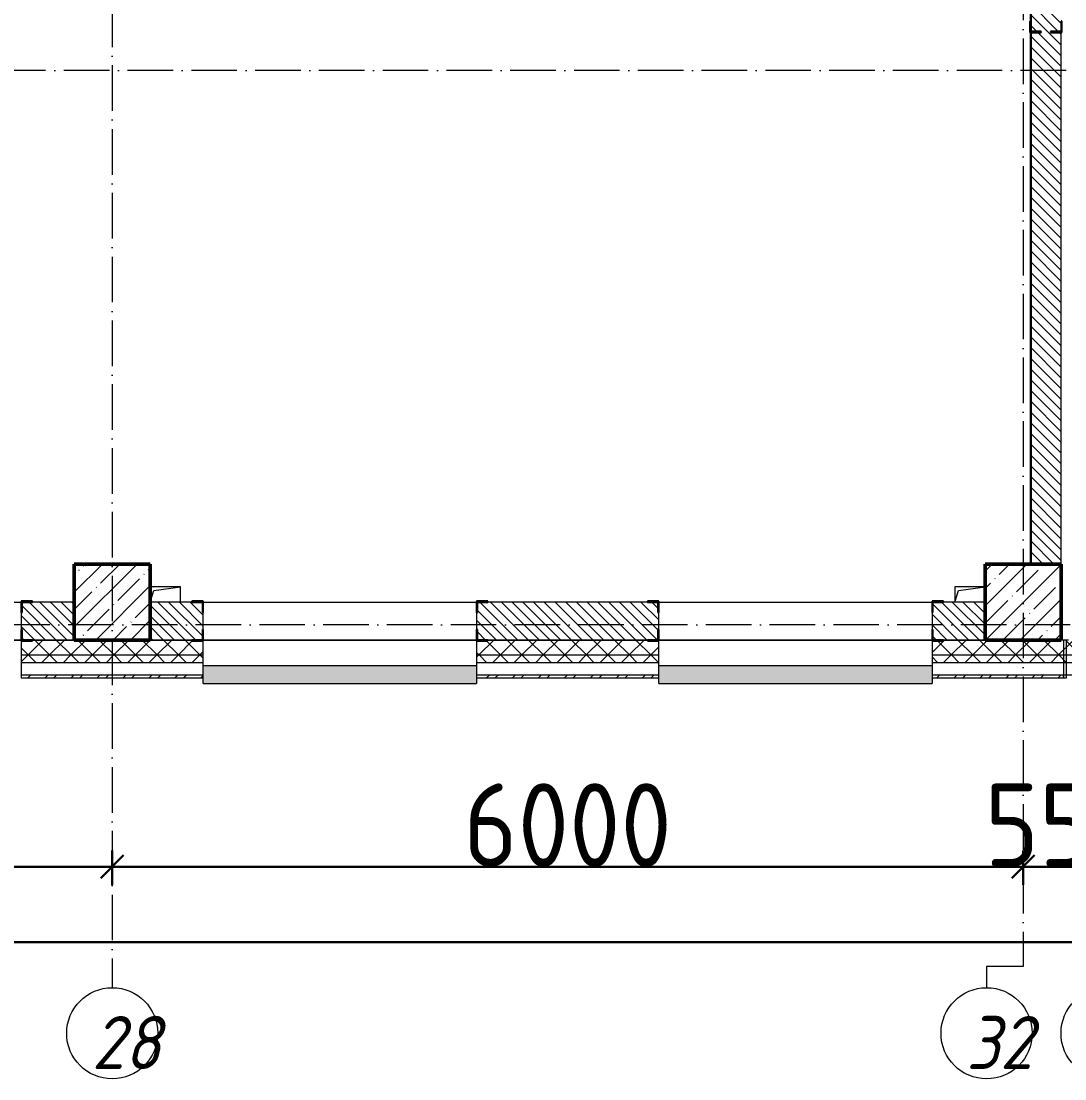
# Model space of a CAD drawing. Header units: millimetres. Extents: x 35697 to 388678, y -91946 to 171347.
# Drawn here: x 322121 to 328996, y -34572 to -27607 of the extents above; entities that cross this region are included whole.
import ezdxf

# ---------------------------------------------------------------- set-up
doc = ezdxf.new("R2010")
doc.units = ezdxf.units.MM
doc.linetypes.add('50_200_ШТРИХ_1Т_ш5_п1_п1_', pattern=[700, 500, -100, 0, -100])
for name, color, linetype, lineweight in [('2.4) ПГП вычит ЖБбалки 0.4 м -', 24, 'Continuous', 30), ('A-____-____-DIMS', 7, 'Continuous', 9), ('A-GENM-____-MCUT', 7, 'Continuous', 25), ('A-GENM-____-OTLN', 7, 'Continuous', 9), ('A-GENM-____-OTLN-1', 7, 'Continuous', 25), ('A-GLAZ-____-OTLN', 7, 'Continuous', 9), ('A-WALL-____-MCUT', 7, 'Continuous', 13), ('A-WALL-____-MCUT-1', 7, 'Continuous', 9), ('A-WALL-____-OTLN', 7, 'Continuous', 9), ('A-WALL-____-PATT-1', 7, 'Continuous', 9), ('A-WALL-FNSH-MCUT-1', 7, 'Continuous', 9), ('S-COLS-____-MCUT', 7, 'Continuous', 50), ('S-COLS-____-OTLN', 7, 'Continuous', 9), ('S-GRID-____-IDEN', 7, 'Continuous', 9), ('S-GRID-____-OTLN-1', 7, '50_200_ШТРИХ_1Т_ш5_п1_п1_', 9), ('стяжа', 7, 'Continuous', 30)]:
    doc.layers.add(name, color=color, linetype=linetype, lineweight=lineweight)
doc.layers.add('A-GLAZ-____-OTLN-1', color=7, linetype='Continuous', lineweight=9, true_color=0xc0c0c0)
doc.styles.add('ISOCPEUR_I_9', font='isocpeui.ttf', dxfattribs={"width": 0.9, "height": 250})
doc.styles.add('СПДС', font='isocpeur.ttf', dxfattribs={"width": 0.9})
doc.dimstyles.new('ISO-2_5_0_9К_БОЛЬШОЙ_ОСИ', dxfattribs={"dimscale": 304.8, "dimtxt": 248.995294, "dimasz": 0.492126, "dimexe": 0.393701, "dimexo": 0, "dimgap": 0, "dimtad": 1, "dimdec": 0, "dimzin": 0, "dimdsep": 46, "dimtxsty": 'ISOCPEUR_I_9', "dimblk1": 'OBLIQUE', "dimblk2": 'OBLIQUE', "dimsah": 1, "dimcen": 0.09, "dimdle": 0.393701, "dimazin": 0, "dimtfac": 1, "dimtdec": 4, "dimtix": 1, "dimtmove": 0, "dimatfit": 3, "dimfxl": 1, "dimtvp": 1, "dimtolj": 1, "dimtzin": 0, "dimarcsym": 2})
pattern_1 = [(135, (283770.707, -86863.456), (-35.35534, -35.35534), [])]
pattern_2 = [(45, (283770.71, -86863.46), (-70.71068, 70.71068), []), (135, (283770.71, -86863.46), (-70.71068, -70.71068), [])]

# ---------------------------------------------------------------- blocks, each defined once
blk = doc.blocks.new('BSC_Колонна _Прямоугольная - 500х500-V16-АР1_План отверстий 3 этажа в осях 1-64_Ю-ЯЯ')
at = {"layer": 'S-COLS-____-OTLN'}
h = blk.add_hatch(dxfattribs=at)
h.set_pattern_fill('FP_23', color=256, style=0, pattern_type=2)
h.set_pattern_definition([(45, (-44950, -55431.04), (-114.04925, 114.04925), []), (45, (-44835.95, -55431.04), (-114.04925, 114.04925), [201.613, -40.323, 3.353, -36.97])])
h.paths.add_polyline_path([(-250, -250), (250, -250), (250, 250), (-250, 250), (-250, 177.9)], flags=0)
at = {"layer": 'S-COLS-____-MCUT'}
for p, q in [((250, 250), (-250, 250)), ((-250, 250), (-250, -250)), ((250, -250), (250, 250)), ((-250, -250), (250, -250))]:
    blk.add_line(p, q, dxfattribs=at)
blk = doc.blocks.new('BSC_Колонна _Прямоугольная - 500х500-V44-АР1_План отверстий 3 этажа в осях 1-64_Ю-ЯЯ')
at = {"layer": 'S-COLS-____-OTLN'}
h = blk.add_hatch(dxfattribs=at)
h.set_pattern_fill('FP_52', color=256, style=0, pattern_type=2)
h.set_pattern_definition([(45, (-38950, -55431.04), (-114.04925, 114.04925), []), (45, (-38835.95, -55431.04), (-114.04925, 114.04925), [201.613, -40.323, 3.353, -36.97])])
h.paths.add_polyline_path([(-250, -250), (250, -250), (250, 250), (-250, 250)], flags=0)
at = {"layer": 'S-COLS-____-MCUT'}
for p, q in [((250, 250), (-250, 250)), ((-250, 250), (-250, -250)), ((250, -250), (250, 250)), ((-250, -250), (250, -250))]:
    blk.add_line(p, q, dxfattribs=at)
blk = doc.blocks.new('Фахверк_СКБ_Уголок - 250_2700-27497298-АР1_План отверстий 3 этажа в осях 1-64_Ю-ЯЯ')
at = {"layer": 'A-GENM-____-MCUT'}
for p, q in [((200, 181), (125, 181)), ((125, 181), (125, 106)), ((131, 106), (131, 175)), ((131, 175), (200, 175)), ((200, 175), (200, 181)), ((125, 106), (131, 106)), ((131, -6), (125, -6)), ((125, -6), (125, -81)), ((131, -75), (131, -6)), ((125, -81), (200, -81)), ((200, -75), (131, -75)), ((200, -81), (200, -75))]:
    blk.add_line(p, q, dxfattribs=at)
blk = doc.blocks.new('Фахверк_СКБ_Уголок - 200_3550-28267367-АР1_План отверстий 3 этажа в осях 1-64_Ю-ЯЯ')
at = {"layer": 'A-GENM-____-MCUT'}
for p, q in [((200, 156), (125, 156)), ((125, 156), (125, 81)), ((131, 81), (131, 150)), ((131, 150), (200, 150)), ((200, 150), (200, 156)), ((125, 81), (131, 81)), ((131, 19), (125, 19)), ((125, 19), (125, -56)), ((131, -50), (131, 19)), ((125, -56), (200, -56)), ((200, -50), (131, -50)), ((200, -56), (200, -50))]:
    blk.add_line(p, q, dxfattribs=at)
blk = doc.blocks.new('AR_Отверстие прямоугольное _в плите_ - AR_Отверстие прямоугольное _в плите_-V178-АР1_План отверстий 3 этажа в осях 1-64_Ю-ЯЯ')
at = {"layer": 'A-GENM-____-OTLN'}
for p, q in [((100, 50), (-100, 50)), ((-100, -50), (-75, 25)), ((-75, 25), (100, 50)), ((100, -50), (100, 50))]:
    blk.add_line(p, q, dxfattribs=at)
blk = doc.blocks.new('AR_Отверстие прямоугольное _в плите_ - AR_Отверстие прямоугольное _в плите_-V185-АР1_План отверстий 3 этажа в осях 1-64_Ю-ЯЯ')
at = {"layer": 'A-GENM-____-OTLN'}
for p, q in [((100, 50), (-100, 50)), ((-100, 50), (-100, -50)), ((-100, -50), (-75, 25)), ((-75, 25), (100, 50))]:
    blk.add_line(p, q, dxfattribs=at)
blk = doc.blocks.new('Отлив_СКБ - Отлив витража_120_НВФ-31885687-АР1_План отверстий 3 этажа в осях 1-64_Ю-ЯЯ')
at = {"layer": 'A-GLAZ-____-OTLN-1'}
for points in [[(0, -2), (1800, -2), (1800, 0), (0, 0)], [(945, -120), (1800, -120), (1800, -2), (0, -2), (0, -120), (878.1, -120)]]:
    blk.add_hatch(color=256, dxfattribs=at).paths.add_polyline_path(points, flags=0)
at = {"layer": 'A-GLAZ-____-OTLN'}
for p, q in [((0, 0), (1800, 0)), ((1800, -2), (0, -2)), ((0, -120), (0, -83)), ((0, -120), (1800, -120)), ((1800, -83), (1800, -120))]:
    blk.add_line(p, q, dxfattribs=at)
blk = doc.blocks.new('Стены 3 - Стены 4-31194751-АР1_План отверстий 3 этажа в осях 1-64_Ю-ЯЯ')
at = {"layer": 'A-WALL-____-MCUT'}
for p, q in [((-1798.5, 41030.2), (-1798.5, 41010.2)), ((-1548.5, 41030.2), (-1798.5, 41030.2)), ((-1548.5, 41010.2), (-1548.5, 41030.2)), ((-1798.5, 41010.2), (-1548.5, 41010.2))]:
    blk.add_line(p, q, dxfattribs=at)
blk = doc.blocks.new('Ось сетки - Круг_Ø6_00__ISO-2_5_0_9K_-25732049-АР1_План отверстий 3 этажа в осях 1-64_Ю-ЯЯ')
at = {"layer": 'S-GRID-____-IDEN'}
blk.add_circle((0, 0), 3, dxfattribs=at)
blk = doc.blocks.new('_Oblique')
at = {"color": 0, "linetype": 'ByBlock', "lineweight": -2}
blk.add_line((-0.5, -0.5), (0.5, 0.5), dxfattribs=at)
blk = doc.blocks.new('*D2167')
at = {"layer": 'A-____-____-DIMS', "color": 0, "lineweight": -2, "transparency": 16777216}
for p, q in [((319720.7, -33068.9), (319720.7, -33295)), ((322720.7, -33068.9), (322720.7, -33295)), ((319600.7, -33175), (322840.7, -33175))]:
    blk.add_line(p, q, dxfattribs=at)
at = {"layer": 'Defpoints', "color": 0, "transparency": 16777216}
for p in [(319720.7, -33068.9), (322720.7, -33068.9), (322720.7, -33175)]:
    blk.add_point(p, dxfattribs=at)
at = {"layer": 'A-____-____-DIMS', "color": 0, "lineweight": -2, "transparency": 16777216, "xscale": 150, "yscale": 150, "zscale": 150, "rotation": 180}
blk.add_blockref('_Oblique', (319720.7, -33175), dxfattribs=at)
at = {"layer": 'A-____-____-DIMS', "color": 0, "lineweight": -2, "transparency": 16777216, "xscale": 150, "yscale": 150, "zscale": 150}
blk.add_blockref('_Oblique', (322720.7, -33175), dxfattribs=at)
at = {"layer": 'A-____-____-DIMS', "color": 0, "transparency": 16777216, "insert": (321220.7, -32900.7), "char_height": 548.64, "attachment_point": 5, "style": 'СПДС'}
blk.add_mtext('\\A1;3000', dxfattribs=at)
blk = doc.blocks.new('*D2168')
at = {"layer": 'A-____-____-DIMS', "color": 0, "lineweight": -2, "transparency": 16777216}
for p, q in [((322720.7, -33068.9), (322720.7, -33295)), ((328720.7, -33068.9), (328720.7, -33295)), ((322600.7, -33175), (328840.7, -33175))]:
    blk.add_line(p, q, dxfattribs=at)
at = {"layer": 'Defpoints', "color": 0, "transparency": 16777216}
for p in [(322720.7, -33068.9), (328720.7, -33068.9), (328720.7, -33175)]:
    blk.add_point(p, dxfattribs=at)
at = {"layer": 'A-____-____-DIMS', "color": 0, "lineweight": -2, "transparency": 16777216, "xscale": 150, "yscale": 150, "zscale": 150, "rotation": 180}
blk.add_blockref('_Oblique', (322720.7, -33175), dxfattribs=at)
at = {"layer": 'A-____-____-DIMS', "color": 0, "lineweight": -2, "transparency": 16777216, "xscale": 150, "yscale": 150, "zscale": 150}
blk.add_blockref('_Oblique', (328720.7, -33175), dxfattribs=at)
at = {"layer": 'A-____-____-DIMS', "color": 0, "transparency": 16777216, "insert": (325720.7, -32900.7), "char_height": 548.64, "attachment_point": 5, "style": 'СПДС'}
blk.add_mtext('\\A1;6000', dxfattribs=at)
blk = doc.blocks.new('*D2169')
at = {"layer": 'A-____-____-DIMS', "color": 0, "lineweight": -2, "transparency": 16777216}
for p, q in [((328720.7, -33068.9), (328720.7, -33295)), ((329270.7, -33068.9), (329270.7, -33295)), ((328720.7, -33175), (328570.7, -33175)), ((328720.7, -33175), (329270.7, -33175)), ((329270.7, -33175), (329420.7, -33175))]:
    blk.add_line(p, q, dxfattribs=at)
at = {"layer": 'Defpoints', "color": 0, "transparency": 16777216}
for p in [(328720.7, -33068.9), (329270.7, -33068.9), (329270.7, -33175)]:
    blk.add_point(p, dxfattribs=at)
at = {"layer": 'A-____-____-DIMS', "color": 0, "lineweight": -2, "transparency": 16777216, "xscale": 150, "yscale": 150, "zscale": 150}
blk.add_blockref('_Oblique', (328720.7, -33175), dxfattribs=at)
at = {"layer": 'A-____-____-DIMS', "color": 0, "lineweight": -2, "transparency": 16777216, "xscale": 150, "yscale": 150, "zscale": 150, "rotation": 180}
blk.add_blockref('_Oblique', (329270.7, -33175), dxfattribs=at)
at = {"layer": 'A-____-____-DIMS', "color": 0, "transparency": 16777216, "insert": (328995.7, -32900.7), "char_height": 548.64, "attachment_point": 5, "style": 'СПДС'}
blk.add_mtext('\\A1;550', dxfattribs=at)
blk = doc.blocks.new('*D2179')
at = {"layer": 'A-____-____-DIMS', "color": 0, "lineweight": -2, "transparency": 16777216}
for p, q in [((281420.7, -33565.7), (281420.7, -33791.8)), ((354820.7, -33565.7), (354820.7, -33791.8)), ((281300.7, -33671.8), (354940.7, -33671.8))]:
    blk.add_line(p, q, dxfattribs=at)
at = {"layer": 'Defpoints', "color": 0, "transparency": 16777216}
for p in [(281420.7, -33565.7), (354820.7, -33565.7), (354820.7, -33671.8)]:
    blk.add_point(p, dxfattribs=at)
at = {"layer": 'A-____-____-DIMS', "color": 0, "lineweight": -2, "transparency": 16777216, "xscale": 150, "yscale": 150, "zscale": 150, "rotation": 180}
blk.add_blockref('_Oblique', (281420.7, -33671.8), dxfattribs=at)
at = {"layer": 'A-____-____-DIMS', "color": 0, "lineweight": -2, "transparency": 16777216, "xscale": 150, "yscale": 150, "zscale": 150}
blk.add_blockref('_Oblique', (354820.7, -33671.8), dxfattribs=at)
at = {"layer": 'A-____-____-DIMS', "color": 0, "transparency": 16777216, "insert": (318120.7, -33397.5), "char_height": 548.64, "attachment_point": 5, "style": 'СПДС'}
blk.add_mtext('\\A1;73400', dxfattribs=at)
blk = doc.blocks.new('3эт')
at = {"layer": 'S-GRID-____-OTLN-1', "color": 251, "ltscale": 0.6, "true_color": 0x636466}
for p, q in [((322720.7, 4029.4), (322720.7, -33971.9)), ((328720.7, 3785.7), (328720.7, -33833.1)), ((359250.7, -27932.4), (279101.9, -27932.4)), ((387845.1, -31582.4), (279101.9, -31582.4)), ((328480.3, -33833.1), (328480.3, -33971.9)), ((328720.7, -33833.1), (328480.3, -33833.1))]:
    blk.add_line(p, q, dxfattribs=at)
at = {"layer": 'S-GRID-____-IDEN', "xscale": 99.99999999999993, "yscale": 99.99999999999993, "zscale": 99.99999999999993, "rotation": 180}
for p in [(322720.7, -34271.9), (328480.3, -34271.9), (329270.7, -34271.9)]:
    blk.add_blockref('Ось сетки - Круг_Ø6_00__ISO-2_5_0_9K_-25732049-АР1_План отверстий 3 этажа в осях 1-64_Ю-ЯЯ', p, dxfattribs=at)
at = {"layer": 'S-GRID-____-IDEN', "char_height": 350, "width": 404.05, "attachment_point": 1, "style": 'ISOCPEUR_I_9'}
for s, insert in [('28', (322586.3, -34157.9)), ('32', (328345.9, -34157.9))]:
    blk.add_mtext(s, dxfattribs=dict(at, insert=insert))
at = {"layer": 'A-____-____-DIMS'}
for base, p1, p2, override, picture, middle in [((322720.7, -33175), (319720.7, -33068.9), (322720.7, -33068.9), {"dimtxt": 1.8, "dimpost": '<>', "dimtxsty": 'СПДС', "dimfxl": 3000}, '*D2167', (321220.7, -32900.7)), ((328720.7, -33175), (322720.7, -33068.9), (328720.7, -33068.9), {"dimtxt": 1.8, "dimpost": '<>', "dimtxsty": 'СПДС', "dimfxl": 6000}, '*D2168', (325720.7, -32900.7)), ((329270.7, -33175), (328720.7, -33068.9), (329270.7, -33068.9), {"dimtxt": 1.8, "dimpost": '<>', "dimtxsty": 'СПДС', "dimfxl": 550}, '*D2169', (328995.7, -32900.7)), ((354820.7, -33671.8), (281420.7, -33565.7), (354820.7, -33565.7), {"dimtxt": 1.8, "dimpost": '<>', "dimtxsty": 'СПДС', "dimfxl": 73400}, '*D2179', (318120.7, -33397.5))]:
    dim = blk.add_linear_dim(base=base, p1=p1, p2=p2, dimstyle='ISO-2_5_0_9К_БОЛЬШОЙ_ОСИ', override=override, dxfattribs=at)
    dim.commit()
    dim.dimension.update_dxf_attribs({"geometry": picture, "text_midpoint": middle})

msp = doc.modelspace()

# ---------------------------------------------------------------- hatches: boundary and pattern name
at = {"layer": 'A-WALL-____-PATT-1'}
h = msp.add_hatch(dxfattribs=at)
h.set_pattern_fill('FP_9', color=256, style=0, pattern_type=2)
h.set_pattern_definition(pattern_1)
h.paths.add_polyline_path([(328770.7, -31182.4), (328970.7, -31182.4), (328970.7, -27682.4), (328901.7, -27682.4), (328901.7, -27676.4), (328970.7, -27676.4), (328970.7, -24182.4), (328770.7, -24182.4), (328770.7, -27676.4), (328839.7, -27676.4), (328839.7, -27682.4), (328770.7, -27682.4), (328770.7, -29640)], flags=0)
h = msp.add_hatch(dxfattribs=at)
h.set_pattern_fill('FP_9', color=256, style=0, pattern_type=2)
h.set_pattern_definition(pattern_1)
h.paths.add_polyline_path([(322470.7, -31682.4), (322470.7, -31432.4), (322126.7, -31432.4), (322126.7, -31501.4), (322120.7, -31501.4), (322120.7, -31613.4), (322126.7, -31613.4), (322126.7, -31682.4), (322195.7, -31682.4)], flags=0)
h.paths.add_polyline_path([(319989.7, -31682.4), (320314.7, -31682.4), (320314.7, -31613.4), (320320.7, -31613.4), (320320.7, -31501.4), (320314.7, -31501.4), (320314.7, -31432.4), (319970.7, -31432.4), (319970.7, -31682.4)], flags=0)
h = msp.add_hatch(dxfattribs=at)
h.set_pattern_fill('FP_9', color=256, style=0, pattern_type=2)
h.set_pattern_definition(pattern_1)
h.paths.add_polyline_path([(328195.7, -31682.4), (328470.7, -31682.4), (328470.7, -31432.4), (328126.7, -31432.4), (328126.7, -31501.4), (328120.7, -31501.4), (328120.7, -31613.4), (328126.7, -31613.4), (328126.7, -31682.4)], flags=0)
h.paths.add_polyline_path([(326245.7, -31682.4), (326314.7, -31682.4), (326314.7, -31613.4), (326320.7, -31613.4), (326320.7, -31501.4), (326314.7, -31501.4), (326314.7, -31432.4), (325126.7, -31432.4), (325126.7, -31501.4), (325120.7, -31501.4), (325120.7, -31613.4), (325126.7, -31613.4), (325126.7, -31682.4), (326175.8, -31682.4)], flags=0)
h.paths.add_polyline_path([(322970.7, -31682.4), (323314.7, -31682.4), (323314.7, -31613.4), (323320.7, -31613.4), (323320.7, -31501.4), (323314.7, -31501.4), (323314.7, -31432.4), (322970.7, -31432.4)], flags=0)
h = msp.add_hatch(dxfattribs=at)
h.set_pattern_fill('FP_4', color=256, style=0, pattern_type=2)
h.set_pattern_definition(pattern_2)
h.paths.add_polyline_path([(357990.2, -31782.4), (358070.7, -31782.4), (358070.7, -31682.4), (351720.7, -31682.4), (351720.7, -31782.4), (354455.3, -31782.4)], flags=0)
h.paths.add_polyline_path([(347385.4, -31782.4), (347770.7, -31782.4), (347770.7, -31688.4), (347695.7, -31688.4), (347695.7, -31682.4), (346745.7, -31682.4), (346745.7, -31688.4), (346670.7, -31688.4), (346670.7, -31782.4), (347020.7, -31782.4)], flags=0)
h.paths.add_polyline_path([(349152.9, -31782.4), (350720.7, -31782.4), (350720.7, -31682.4), (348845.7, -31682.4), (348845.7, -31688.4), (348770.7, -31688.4), (348770.7, -31782.4)], flags=0)
h.paths.add_polyline_path([(343745.7, -31782.4), (344870.7, -31782.4), (344870.7, -31688.4), (344795.7, -31688.4), (344795.7, -31682.4), (343745.7, -31682.4), (343745.7, -31688.4), (343670.7, -31688.4), (343670.7, -31782.4), (343676.7, -31782.4)], flags=0)
h.paths.add_polyline_path([(341870.7, -31782.4), (341870.7, -31688.4), (341795.7, -31688.4), (341795.7, -31682.4), (340745.7, -31682.4), (340745.7, -31688.4), (340670.7, -31688.4), (340670.7, -31782.4), (341199.3, -31782.4)], flags=0)
h.paths.add_polyline_path([(337745.7, -31782.4), (338870.7, -31782.4), (338870.7, -31688.4), (338795.7, -31688.4), (338795.7, -31682.4), (337745.7, -31682.4), (337745.7, -31688.4), (337670.7, -31688.4), (337670.7, -31782.4)], flags=0)
h.paths.add_polyline_path([(335795.7, -31782.4), (335870.7, -31782.4), (335870.7, -31688.4), (335795.7, -31688.4), (335795.7, -31682.4), (334745.7, -31682.4), (334745.7, -31688.4), (334670.7, -31688.4), (334670.7, -31782.4), (335013.1, -31782.4)], flags=0)
h.paths.add_polyline_path([(332020.7, -31782.4), (332870.7, -31782.4), (332870.7, -31688.4), (332795.7, -31688.4), (332795.7, -31682.4), (331745.7, -31682.4), (331745.7, -31688.4), (331670.7, -31688.4), (331670.7, -31782.4), (331745.7, -31782.4)], flags=0)
h.paths.add_polyline_path([(329710.8, -31782.4), (329870.7, -31782.4), (329870.7, -31688.4), (329795.7, -31688.4), (329795.7, -31682.4), (328195.7, -31682.4), (328195.7, -31688.4), (328120.7, -31688.4), (328120.7, -31782.4), (328827, -31782.4)], flags=0)
h.paths.add_polyline_path([(326175.8, -31782.4), (326320.7, -31782.4), (326320.7, -31688.4), (326245.7, -31688.4), (326245.7, -31682.4), (325195.7, -31682.4), (325195.7, -31688.4), (325120.7, -31688.4), (325120.7, -31782.4)], flags=0)
h.paths.add_polyline_path([(323320.7, -31782.4), (323320.7, -31688.4), (323245.7, -31688.4), (323245.7, -31682.4), (322195.7, -31682.4), (322195.7, -31688.4), (322120.7, -31688.4), (322120.7, -31782.4), (322640.9, -31782.4)], flags=0)
h.paths.add_polyline_path([(319989.7, -31782.4), (320320.7, -31782.4), (320320.7, -31688.4), (320245.7, -31688.4), (320245.7, -31682.4), (319195.7, -31682.4), (319195.7, -31688.4), (319120.7, -31688.4), (319120.7, -31782.4), (319547.8, -31782.4)], flags=0)
h.paths.add_polyline_path([(316195.7, -31782.4), (317320.7, -31782.4), (317320.7, -31688.4), (317245.7, -31688.4), (317245.7, -31682.4), (316195.7, -31682.4), (316195.7, -31688.4), (316120.7, -31688.4), (316120.7, -31782.4), (316126.7, -31782.4)], flags=0)
h.paths.add_polyline_path([(313120.7, -31782.4), (314320.7, -31782.4), (314320.7, -31688.4), (314245.7, -31688.4), (314245.7, -31682.4), (313195.7, -31682.4), (313195.7, -31688.4), (313120.7, -31688.4)], flags=0)
h.paths.add_polyline_path([(311320.7, -31782.4), (311320.7, -31688.4), (311245.7, -31688.4), (311245.7, -31682.4), (310195.7, -31682.4), (310195.7, -31688.4), (310120.7, -31688.4), (310120.7, -31782.4), (311152.4, -31782.4)], flags=0)
h.paths.add_polyline_path([(307195.7, -31782.4), (308320.7, -31782.4), (308320.7, -31688.4), (308245.7, -31688.4), (308245.7, -31682.4), (307195.7, -31682.4), (307195.7, -31688.4), (307120.7, -31688.4), (307120.7, -31782.4), (307126.7, -31782.4)], flags=0)
h.paths.add_polyline_path([(305320.7, -31782.4), (305320.7, -31688.4), (305245.7, -31688.4), (305245.7, -31682.4), (304195.7, -31682.4), (304195.7, -31688.4), (304120.7, -31688.4), (304120.7, -31782.4), (305245.7, -31782.4)], flags=0)
h.paths.add_polyline_path([(301970.7, -31782.4), (302320.7, -31782.4), (302320.7, -31688.4), (302245.7, -31688.4), (302245.7, -31682.4), (301195.7, -31682.4), (301195.7, -31688.4), (301120.7, -31688.4), (301120.7, -31782.4), (301470.7, -31782.4)], flags=0)
h.paths.add_polyline_path([(300120.7, -31782.4), (300120.7, -31688.4), (300045.7, -31688.4), (300045.7, -31682.4), (290320.7, -31682.4), (290320.7, -31782.4), (299663.9, -31782.4)], flags=0)
h.paths.add_polyline_path([(289320.7, -31782.4), (289320.7, -31682.4), (281320.7, -31682.4), (281320.7, -31782.4), (287291.6, -31782.4)], flags=0)
h = msp.add_hatch(dxfattribs=at)
h.set_pattern_fill('FP_4', color=256, style=0, pattern_type=2)
h.set_pattern_definition(pattern_2)
h.paths.add_polyline_path([(358070.7, -31832.4), (358070.7, -31782.4), (351720.7, -31782.4), (351720.7, -31832.4), (357990.2, -31832.4)], flags=0)
h.paths.add_polyline_path([(350720.7, -31832.4), (350720.7, -31782.4), (348770.7, -31782.4), (348770.7, -31832.4), (349152.9, -31832.4)], flags=0)
h.paths.add_polyline_path([(344870.7, -31832.4), (344870.7, -31782.4), (343670.7, -31782.4), (343670.7, -31832.4), (343850.5, -31832.4)], flags=0)
h.paths.add_polyline_path([(347385.4, -31832.4), (347770.7, -31832.4), (347770.7, -31782.4), (346670.7, -31782.4), (346670.7, -31832.4)], flags=0)
h.paths.add_polyline_path([(341199.3, -31832.4), (341870.7, -31832.4), (341870.7, -31782.4), (340670.7, -31782.4), (340670.7, -31832.4)], flags=0)
h.paths.add_polyline_path([(338870.7, -31832.4), (338870.7, -31782.4), (337670.7, -31782.4), (337670.7, -31832.4), (338548.1, -31832.4)], flags=0)
h.paths.add_polyline_path([(335870.7, -31832.4), (335870.7, -31782.4), (334670.7, -31782.4), (334670.7, -31832.4), (335013.1, -31832.4)], flags=0)
h.paths.add_polyline_path([(332870.7, -31832.4), (332870.7, -31782.4), (331670.7, -31782.4), (331670.7, -31832.4), (332361.9, -31832.4)], flags=0)
h.paths.add_polyline_path([(329870.7, -31832.4), (329870.7, -31782.4), (328120.7, -31782.4), (328120.7, -31832.4), (329710.8, -31832.4)], flags=0)
h.paths.add_polyline_path([(326320.7, -31832.4), (326320.7, -31782.4), (325120.7, -31782.4), (325120.7, -31832.4), (326175.8, -31832.4)], flags=0)
h.paths.add_polyline_path([(323320.7, -31832.4), (323320.7, -31782.4), (322120.7, -31782.4), (322120.7, -31832.4), (322640.9, -31832.4)], flags=0)
h.paths.add_polyline_path([(320320.7, -31832.4), (320320.7, -31782.4), (319120.7, -31782.4), (319120.7, -31832.4), (319989.7, -31832.4)], flags=0)
h.paths.add_polyline_path([(316120.7, -31832.4), (317320.7, -31832.4), (317320.7, -31782.4), (316120.7, -31782.4)], flags=0)
h.paths.add_polyline_path([(313803.6, -31832.4), (314320.7, -31832.4), (314320.7, -31782.4), (313120.7, -31782.4), (313120.7, -31832.4)], flags=0)
h.paths.add_polyline_path([(311152.4, -31832.4), (311320.7, -31832.4), (311320.7, -31782.4), (310120.7, -31782.4), (310120.7, -31832.4), (310268.6, -31832.4)], flags=0)
h.paths.add_polyline_path([(308320.7, -31832.4), (308320.7, -31782.4), (307120.7, -31782.4), (307120.7, -31832.4), (307617.4, -31832.4)], flags=0)
h.paths.add_polyline_path([(304966.3, -31832.4), (305320.7, -31832.4), (305320.7, -31782.4), (304120.7, -31782.4), (304120.7, -31832.4)], flags=0)
h.paths.add_polyline_path([(302315.1, -31832.4), (302320.7, -31832.4), (302320.7, -31782.4), (301120.7, -31782.4), (301120.7, -31832.4), (301431.3, -31832.4)], flags=0)
h.paths.add_polyline_path([(299663.9, -31832.4), (300120.7, -31832.4), (300120.7, -31782.4), (290320.7, -31782.4), (290320.7, -31832.4), (297896.4, -31832.4)], flags=0)
h.paths.add_polyline_path([(289320.7, -31832.4), (289320.7, -31782.4), (281220.7, -31782.4), (281220.7, -31832.4), (287291.6, -31832.4)], flags=0)
h = msp.add_hatch(dxfattribs=at)
h.set_pattern_fill('FP_6', color=256, style=0, pattern_type=2)
h.set_pattern_definition([(45, (283770.71, -86863.46), (-85.53659, 85.53659), []), (45, (283827.73, -86863.46), (-85.53659, 85.53659), [])])
h.paths.add_polyline_path([(328827, -31932.4), (328985.7, -31932.4), (328985.7, -31912.4), (328120.7, -31912.4), (328120.7, -31932.4)], flags=0)
h.paths.add_polyline_path([(326320.7, -31932.4), (326320.7, -31912.4), (325120.7, -31912.4), (325120.7, -31932.4), (326175.8, -31932.4)], flags=0)
h.paths.add_polyline_path([(323320.7, -31932.4), (323320.7, -31912.4), (322120.7, -31912.4), (322120.7, -31932.4), (322640.9, -31932.4)], flags=0)
h.paths.add_polyline_path([(320320.7, -31932.4), (320320.7, -31912.4), (319120.7, -31912.4), (319120.7, -31932.4), (319989.7, -31932.4)], flags=0)
h.paths.add_polyline_path([(317320.7, -31932.4), (317320.7, -31912.4), (316120.7, -31912.4), (316120.7, -31932.4), (316454.8, -31932.4)], flags=0)
h.paths.add_polyline_path([(313803.6, -31932.4), (314320.7, -31932.4), (314320.7, -31912.4), (313120.7, -31912.4), (313120.7, -31932.4)], flags=0)
h.paths.add_polyline_path([(311152.4, -31932.4), (311320.7, -31932.4), (311320.7, -31912.4), (310120.7, -31912.4), (310120.7, -31932.4), (310268.6, -31932.4)], flags=0)
h.paths.add_polyline_path([(307120.7, -31932.4), (308320.7, -31932.4), (308320.7, -31912.4), (307120.7, -31912.4)], flags=0)
h.paths.add_polyline_path([(304120.7, -31932.4), (305320.7, -31932.4), (305320.7, -31912.4), (304120.7, -31912.4)], flags=0)
h.paths.add_polyline_path([(301120.7, -31932.4), (302320.7, -31932.4), (302320.7, -31912.4), (301120.7, -31912.4)], flags=0)
h.paths.add_polyline_path([(300120.7, -31932.4), (300120.7, -31912.4), (290320.7, -31912.4), (290320.7, -31932.4), (299663.9, -31932.4)], flags=0)
h.paths.add_polyline_path([(289320.7, -31932.4), (289320.7, -31912.4), (281090.7, -31912.4), (281090.7, -31932.4), (287291.6, -31932.4)], flags=0)

# ---------------------------------------------------------------- linework, layer by layer
at = {"layer": '2.4) ПГП вычит ЖБбалки 0.4 м -'}
msp.add_lwpolyline([(328770.7, -31182.4), (328770.7, -24182.4)], dxfattribs=at)
at = {"layer": 'A-WALL-____-MCUT'}
for p, q in [((328770.7, -27682.4), (328770.7, -31182.4)), ((328970.7, -31182.4), (328970.7, -27682.4)), ((322470.7, -31432.4), (322195.7, -31432.4)), ((323245.7, -31432.4), (322970.7, -31432.4)), ((326245.7, -31432.4), (325195.7, -31432.4)), ((328470.7, -31432.4), (328195.7, -31432.4)), ((322120.7, -31501.4), (322120.7, -31613.4)), ((323320.7, -31613.4), (323320.7, -31501.4)), ((325120.7, -31501.4), (325120.7, -31613.4)), ((326320.7, -31613.4), (326320.7, -31501.4)), ((328120.7, -31501.4), (328120.7, -31613.4)), ((329020.7, -31682.4), (328970.7, -31682.4)), ((322120.7, -31688.4), (322120.7, -31912.4)), ((323320.7, -31912.4), (323320.7, -31688.4)), ((325120.7, -31688.4), (325120.7, -31912.4)), ((326320.7, -31912.4), (326320.7, -31688.4)), ((328120.7, -31688.4), (328120.7, -31912.4)), ((322120.7, -31912.4), (323320.7, -31912.4)), ((325120.7, -31912.4), (326320.7, -31912.4)), ((328120.7, -31912.4), (329870.7, -31912.4))]:
    msp.add_line(p, q, dxfattribs=at)
at = {"layer": 'A-WALL-____-MCUT-1'}
for p, q in [((322470.7, -31682.4), (322195.7, -31682.4)), ((322195.7, -31682.4), (322470.7, -31682.4)), ((323245.7, -31682.4), (322970.7, -31682.4)), ((322970.7, -31682.4), (323245.7, -31682.4)), ((326245.7, -31682.4), (325195.7, -31682.4)), ((325195.7, -31682.4), (326245.7, -31682.4)), ((328470.7, -31682.4), (328195.7, -31682.4)), ((328195.7, -31682.4), (328470.7, -31682.4)), ((323320.7, -31782.4), (322120.7, -31782.4)), ((326320.7, -31782.4), (325120.7, -31782.4)), ((329870.7, -31782.4), (328120.7, -31782.4)), ((323320.7, -31832.4), (322120.7, -31832.4)), ((326320.7, -31832.4), (325120.7, -31832.4)), ((329870.7, -31832.4), (328120.7, -31832.4))]:
    msp.add_line(p, q, dxfattribs=at)
at = {"layer": 'A-WALL-____-OTLN'}
for p, q in [((320320.7, -31432.4), (322120.7, -31432.4)), ((323320.7, -31432.4), (325120.7, -31432.4)), ((326320.7, -31432.4), (328120.7, -31432.4)), ((320320.7, -31682.4), (322120.7, -31682.4)), ((322120.7, -31682.4), (320320.7, -31682.4)), ((323320.7, -31682.4), (325120.7, -31682.4)), ((325120.7, -31682.4), (323320.7, -31682.4)), ((326320.7, -31682.4), (328120.7, -31682.4)), ((328120.7, -31682.4), (326320.7, -31682.4))]:
    msp.add_line(p, q, dxfattribs=at)
at = {"layer": 'A-WALL-FNSH-MCUT-1'}
for p, q in [((322120.7, -31912.4), (322120.7, -31932.4)), ((322120.7, -31932.4), (323320.7, -31932.4)), ((323320.7, -31932.4), (323320.7, -31912.4)), ((325120.7, -31912.4), (325120.7, -31932.4)), ((325120.7, -31932.4), (326320.7, -31932.4)), ((326320.7, -31932.4), (326320.7, -31912.4)), ((328120.7, -31912.4), (328120.7, -31932.4)), ((328120.7, -31932.4), (328985.7, -31932.4)), ((328985.7, -31932.4), (328985.7, -31912.4))]:
    msp.add_line(p, q, dxfattribs=at)

# ---------------------------------------------------------------- block references
at = {"layer": 'A-GENM-____-OTLN'}
for name, p in [('AR_Отверстие прямоугольное _в плите_ - AR_Отверстие прямоугольное _в плите_-V178-АР1_План отверстий 3 этажа в осях 1-64_Ю-ЯЯ', (323070.7, -31382.4)), ('AR_Отверстие прямоугольное _в плите_ - AR_Отверстие прямоугольное _в плите_-V185-АР1_План отверстий 3 этажа в осях 1-64_Ю-ЯЯ', (328370.7, -31382.4))]:
    msp.add_blockref(name, p, dxfattribs=at)
at = {"layer": 'A-GENM-____-OTLN-1'}
for name, p, rotation in [('Фахверк_СКБ_Уголок - 200_3550-28267367-АР1_План отверстий 3 этажа в осях 1-64_Ю-ЯЯ', (328920.7, -27807.4), 89.99999999999993), ('Фахверк_СКБ_Уголок - 250_2700-27497298-АР1_План отверстий 3 этажа в осях 1-64_Ю-ЯЯ', (323445.7, -31507.4), 180), ('Фахверк_СКБ_Уголок - 250_2700-27497298-АР1_План отверстий 3 этажа в осях 1-64_Ю-ЯЯ', (326445.7, -31507.4), 180)]:
    msp.add_blockref(name, p, dxfattribs=dict(at, rotation=rotation))
for p in [(321995.7, -31607.4), (324995.7, -31607.4), (327995.7, -31607.4)]:
    msp.add_blockref('Фахверк_СКБ_Уголок - 250_2700-27497298-АР1_План отверстий 3 этажа в осях 1-64_Ю-ЯЯ', p, dxfattribs=at)
at = {"layer": 'A-GLAZ-____-OTLN'}
for p in [(323320.7, -31849.4), (326320.7, -31849.4)]:
    msp.add_blockref('Отлив_СКБ - Отлив витража_120_НВФ-31885687-АР1_План отверстий 3 этажа в осях 1-64_Ю-ЯЯ', p, dxfattribs=at)
at = {"layer": 'A-WALL-____-OTLN', "rotation": 89.9999999999999}
msp.add_blockref('Стены 3 - Стены 4-31194751-АР1_План отверстий 3 этажа в осях 1-64_Ю-ЯЯ', (370015.9, -30133.9), dxfattribs=at)
at = {"layer": 'S-COLS-____-OTLN'}
for name, p in [('BSC_Колонна _Прямоугольная - 500х500-V44-АР1_План отверстий 3 этажа в осях 1-64_Ю-ЯЯ', (322720.7, -31432.4)), ('BSC_Колонна _Прямоугольная - 500х500-V16-АР1_План отверстий 3 этажа в осях 1-64_Ю-ЯЯ', (328720.7, -31432.4))]:
    msp.add_blockref(name, p, dxfattribs=at)
at = {"layer": 'стяжа'}
msp.add_blockref('3эт', (0, 0), dxfattribs=at)

doc.saveas('drawing.dxf')
